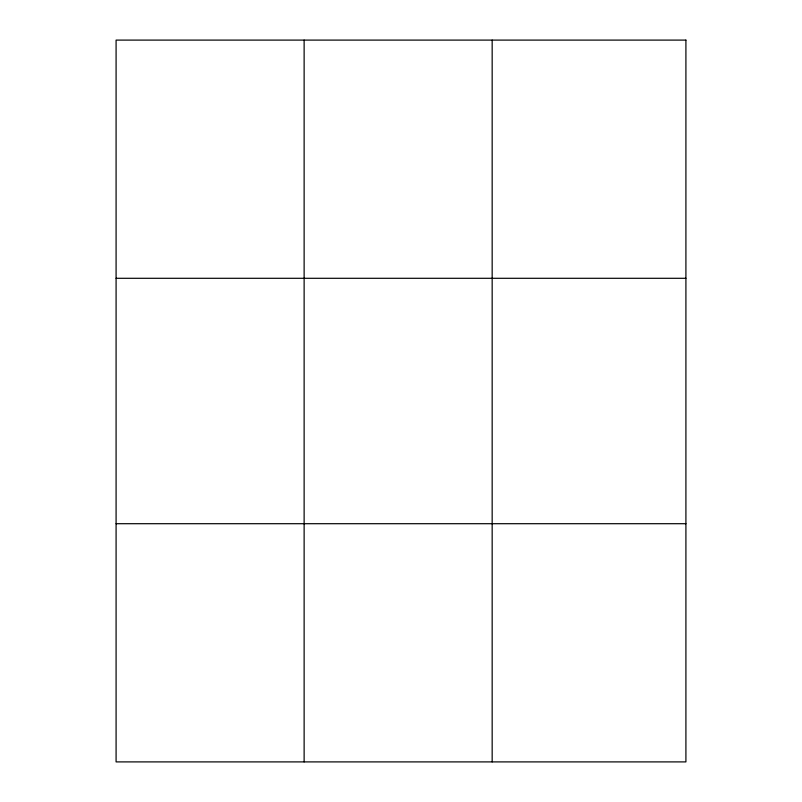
<?xml version="1.0" encoding="UTF-8"?>
<svg xmlns="http://www.w3.org/2000/svg" width="802" height="802" viewBox="0 0 802 802"><rect width="100%" height="100%" fill="white"/><g stroke="black" fill="none" stroke-linecap="round" stroke-linejoin="round"><path stroke-width="1.2" d="M304.128 40.1L304.128 761.9M492.167 40.1L492.167 761.9M116.089 278.294L685.91 278.294M116.089 523.706L685.91 523.706M685.91 40.1L685.91 761.9L116.089 761.9L116.089 40.1L685.91 40.1"/></g></svg>
